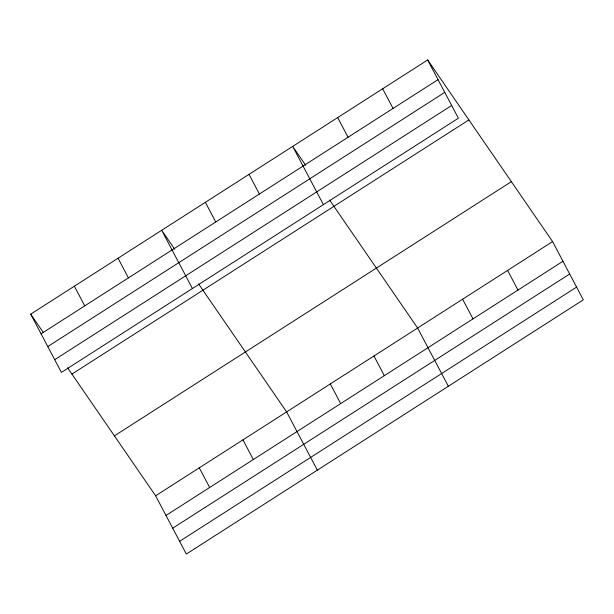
<?xml version="1.0" encoding="UTF-8"?>
<svg xmlns="http://www.w3.org/2000/svg" width="614" height="614" viewBox="0 0 614 614"><rect width="100%" height="100%" fill="white"/><g stroke="black" fill="none" stroke-linecap="round" stroke-linejoin="round"><path stroke-width="0.92" d="M427.666 59.965L458.374 118.21L61.408 372.406L30.7 314.161L427.666 59.965L552.592 241.594L583.3 299.839L186.334 554.035L155.626 495.79L67.586 367.786M41.069 333.832L438.035 79.636M47.785 346.557L444.751 92.369M54.7 359.674L451.666 105.478M71.922 374.095L468.889 119.907M114.404 435.848L511.362 181.66M155.626 495.79L552.592 241.594M165.995 515.461L562.961 261.265M172.711 528.186L569.677 273.998M179.626 541.302L576.592 287.114M305.718 165.32L292.694 146.393L323.409 204.639M329.58 200.018L417.62 328.022L448.335 386.267M174.714 249.2L161.697 230.273L192.405 288.519M198.583 283.906L286.623 411.91L317.331 470.147M30.7 314.161L43.18 332.297M507.601 270.406L517.97 290.077M382.675 88.777L393.044 108.44M462.611 299.21L472.98 318.881M337.685 117.581L348.061 137.252M373.957 355.982L384.326 375.653M249.031 174.353L259.4 194.024M330.294 383.942L340.663 403.613M205.368 202.313L215.737 221.984M242.96 439.87L253.329 459.541M118.034 258.233L128.403 277.904M199.289 467.83L209.666 487.501M74.363 286.201L84.74 305.864"/></g></svg>
